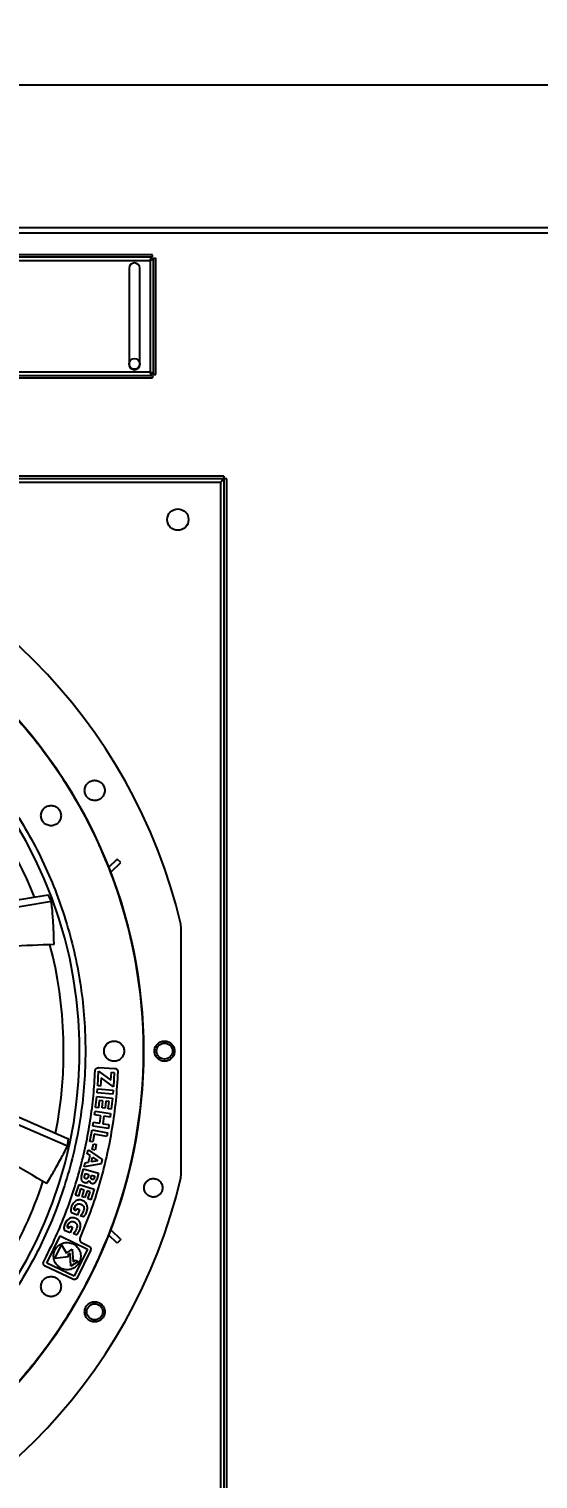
# Model space of a CAD drawing. Header units: inches. Extents: x 1229 to 1453, y -1023 to -720.
# Drawn here: x 1270.7 to 1282.63, y -815.28 to -781.34 of the extents above; entities that cross this region are included whole.
import ezdxf

# ---------------------------------------------------------------- set-up
doc = ezdxf.new("R2010")
doc.units = ezdxf.units.IN
doc.header["$MEASUREMENT"] = 0
doc.header["$PDSIZE"] = -1
doc.dimstyles.new('RAE Solutions', dxfattribs={"dimtxt": 2, "dimasz": 1.5, "dimexe": 0.5, "dimexo": 0.5, "dimgap": 0.5, "dimtad": 0, "dimtih": 1, "dimtoh": 1, "dimdec": 3, "dimrnd": 0.125, "dimzin": 1, "dimdsep": 46, "dimlunit": 5, "dimtxsty": 'Standard', "dimcen": 0.09, "dimadec": 0, "dimazin": 0, "dimtfac": 1, "dimtdec": 3, "dimtofl": 0, "dimtmove": 0, "dimatfit": 3, "dimfxl": 1, "dimtolj": 1, "dimtzin": 1, "dimarcsym": 0})

# ---------------------------------------------------------------- blocks, each defined once
blk = doc.blocks.new('*D268')
at = {"color": 0, "lineweight": -2, "transparency": 16777216}
for p, q in [((1238.674, -786.764), (1238.674, -782.148)), ((1284.736, -786.764), (1284.736, -782.148)), ((1240.174, -782.648), (1259.538, -782.648)), ((1283.236, -782.648), (1263.872, -782.648))]:
    blk.add_line(p, q, dxfattribs=at)
at = {"color": 0, "transparency": 16777216}
for points in [[(1240.174, -782.398), (1240.174, -782.898), (1238.674, -782.648)], [(1283.236, -782.398), (1283.236, -782.898), (1284.736, -782.648)]]:
    blk.add_solid(points, dxfattribs=at)
at = {"layer": 'Defpoints', "color": 0, "transparency": 16777216}
for p in [(1284.736, -782.648), (1238.674, -787.264), (1284.736, -787.264)]:
    blk.add_point(p, dxfattribs=at)
at = {"color": 0, "transparency": 16777216, "insert": (1261.705, -782.648), "char_height": 2, "attachment_point": 5}
blk.add_mtext('\\A1;46', dxfattribs=at)

msp = doc.modelspace()

# ---------------------------------------------------------------- linework, layer by layer
at = {"color": 18, "linetype": 'Continuous', "lineweight": 25, "true_color": 0x000000}
for p, q in [((1239.6739, -785.9825), (1328.6739, -785.9825)), ((1328.6739, -786.1155), (1239.6739, -786.1155)), ((1273.596, -786.6239), (1249.7517, -786.6239)), ((1273.596, -786.6739), (1249.7517, -786.6739)), ((1273.596, -786.6739), (1273.596, -786.6239)), ((1273.6239, -786.7017), (1273.6739, -786.7017)), ((1273.6239, -789.421), (1273.6239, -786.7017)), ((1273.6739, -789.421), (1273.6739, -786.7017)), ((1249.8069, -786.7569), (1273.5409, -786.7569)), ((1273.0489, -786.9364), (1273.0489, -789.1864)), ((1273.2989, -789.1864), (1273.2989, -786.9364)), ((1273.5409, -786.7569), (1273.5409, -789.3659)), ((1249.7517, -789.4489), (1273.596, -789.4489)), ((1273.5409, -789.3659), (1249.8069, -789.3659)), ((1273.596, -789.4489), (1273.596, -789.4989)), ((1273.6239, -789.421), (1273.6739, -789.421)), ((1249.7517, -789.4989), (1273.596, -789.4989)), ((1275.2665, -791.7987), (1248.2607, -791.7987)), ((1275.2665, -791.7987), (1275.2665, -791.8617)), ((1275.2665, -791.8617), (1248.2607, -791.8617)), ((1248.3366, -791.9447), (1275.1906, -791.9447)), ((1275.1906, -791.9447), (1275.1906, -819.1947)), ((1275.3366, -791.8687), (1275.2736, -791.8687)), ((1275.2736, -819.2706), (1275.2736, -791.8687)), ((1275.3366, -819.2706), (1275.3366, -791.8687)), ((1272.7668, -800.7656), (1272.5694, -800.963)), ((1272.6162, -801.0833), (1272.852, -800.8475)), ((1272.852, -800.8475), (1272.7668, -800.7656)), ((1271.2307, -801.7608), (1271.1553, -801.6059)), ((1271.2307, -801.7608), (1269.6038, -802.0277)), ((1274.2723, -802.3832), (1274.2618, -802.2929)), ((1274.2724, -805.2608), (1274.2723, -802.3832)), ((1274.2723, -808.1384), (1274.2724, -805.2608)), ((1272.3135, -806.0736), (1272.3343, -805.7284)), ((1272.3343, -805.7284), (1272.623, -805.9421)), ((1272.3364, -805.6475), (1272.7101, -805.6638)), ((1272.623, -805.9421), (1272.6343, -805.7538)), ((1272.6343, -805.7538), (1272.7017, -805.7579)), ((1272.7017, -805.7579), (1272.6814, -806.0957)), ((1272.3807, -806.0776), (1272.3135, -806.0736)), ((1272.3924, -805.8835), (1272.3807, -806.0776)), ((1272.6814, -806.0957), (1272.3924, -805.8835)), ((1272.2616, -806.5837), (1272.291, -806.3224)), ((1272.291, -806.3224), (1272.6572, -806.3636)), ((1272.2988, -806.2333), (1272.3065, -806.1453)), ((1272.6659, -806.2654), (1272.2988, -806.2333)), ((1272.3065, -806.1453), (1272.6736, -806.1773)), ((1272.348, -806.4177), (1272.3285, -806.5913)), ((1272.4363, -806.4277), (1272.348, -806.4177)), ((1272.4181, -806.5897), (1272.4363, -806.4277)), ((1272.5032, -806.4352), (1272.4849, -806.5972)), ((1272.5802, -806.4438), (1272.5032, -806.4352)), ((1272.6572, -806.3636), (1272.6283, -806.621)), ((1272.6736, -806.1773), (1272.6659, -806.2654)), ((1272.2391, -806.75), (1272.2521, -806.6626)), ((1272.3865, -806.772), (1272.2391, -806.75)), ((1272.2521, -806.6626), (1272.6166, -806.7171)), ((1272.3285, -806.5913), (1272.2616, -806.5837)), ((1272.3601, -806.9487), (1272.3865, -806.772)), ((1272.4849, -806.5972), (1272.4181, -806.5897)), ((1272.5612, -806.6134), (1272.5802, -806.4438)), ((1272.6283, -806.621), (1272.5612, -806.6134)), ((1272.6166, -806.7171), (1272.6035, -806.8045)), ((1271.6058, -807.4832), (1270.0938, -806.8286)), ((1272.1327, -807.374), (1272.1831, -807.1068)), ((1272.1831, -807.1068), (1272.5452, -807.1751)), ((1272.1996, -807.014), (1272.2127, -806.9266)), ((1272.5641, -807.0685), (1272.1996, -807.014)), ((1272.2127, -806.9266), (1272.3601, -806.9487)), ((1272.4567, -806.7825), (1272.4303, -806.9591)), ((1272.4303, -806.9591), (1272.5771, -806.9811)), ((1272.6035, -806.8045), (1272.4567, -806.7825)), ((1272.5771, -806.9811), (1272.5641, -807.0685)), ((1271.6058, -807.4832), (1271.6261, -807.3121)), ((1272.1988, -807.3865), (1272.1327, -807.374)), ((1272.1831, -807.5641), (1272.2114, -807.4307)), ((1272.2328, -807.2061), (1272.1988, -807.3865)), ((1272.2114, -807.4307), (1272.2814, -807.4456)), ((1272.5288, -807.262), (1272.2328, -807.2061)), ((1272.2814, -807.4456), (1272.253, -807.579)), ((1272.5452, -807.1751), (1272.5288, -807.262)), ((1272.0697, -807.6632), (1272.0919, -807.5717)), ((1272.1337, -807.7061), (1272.0697, -807.6632)), ((1272.0919, -807.5717), (1272.4162, -807.798)), ((1272.0961, -807.8615), (1272.1337, -807.7061)), ((1272.1649, -807.851), (1272.1907, -807.744)), ((1272.253, -807.579), (1272.1831, -807.5641)), ((1272.1907, -807.744), (1272.3181, -807.8289)), ((1271.9344, -808.1859), (1271.9817, -808.0184)), ((1271.9817, -808.0184), (1272.3363, -808.1186)), ((1271.9966, -807.9658), (1272.0191, -807.8727)), ((1272.3919, -807.8985), (1271.9966, -807.9658)), ((1272.0086, -808.1707), (1272.0224, -808.1217)), ((1272.0191, -807.8727), (1272.0961, -807.8615)), ((1272.0224, -808.1217), (1272.1064, -808.1454)), ((1272.3181, -807.8289), (1272.1649, -807.851)), ((1272.3363, -808.1186), (1272.2944, -808.2671)), ((1272.4162, -807.798), (1272.3919, -807.8985)), ((1271.7973, -808.6322), (1271.8773, -808.3817)), ((1271.8773, -808.3817), (1272.2284, -808.4938)), ((1271.9727, -808.323), (1272.0041, -808.3369)), ((1272.1064, -808.1454), (1272.0893, -808.2061)), ((1272.1584, -808.2089), (1272.1712, -808.1637)), ((1272.1712, -808.1637), (1272.2473, -808.1853)), ((1272.2473, -808.1853), (1272.2345, -808.2304)), ((1272.2714, -808.3175), (1272.2944, -808.2671)), ((1274.2618, -808.2287), (1274.2723, -808.1384)), ((1271.803, -808.7655), (1271.7437, -808.8161)), ((1271.8614, -808.6527), (1271.7973, -808.6322)), ((1271.9145, -808.4863), (1271.8614, -808.6527)), ((1271.9992, -808.5134), (1271.9145, -808.4863)), ((1271.9496, -808.6687), (1271.9992, -808.5134)), ((1272.0137, -808.6891), (1271.9496, -808.6687)), ((1272.0633, -808.5338), (1272.0137, -808.6891)), ((1272.1372, -808.5574), (1272.0633, -808.5338)), ((1272.0852, -808.72), (1272.1372, -808.5574)), ((1272.1496, -808.7405), (1272.0852, -808.72)), ((1272.2284, -808.4938), (1272.1496, -808.7405)), ((1271.7019, -808.8917), (1271.6854, -808.978)), ((1271.8393, -809.1001), (1271.6972, -809.0492)), ((1271.7437, -808.8161), (1271.7019, -808.8917)), ((1271.7648, -808.9795), (1271.7654, -808.947)), ((1271.7648, -808.9795), (1271.8055, -808.9941)), ((1271.7654, -808.947), (1271.7724, -808.9192)), ((1271.8055, -808.9941), (1271.8233, -808.9447)), ((1271.8233, -808.9447), (1271.8868, -808.9675)), ((1271.8868, -808.9675), (1271.8393, -809.1001)), ((1271.9805, -809.143), (1271.9048, -809.1158)), ((1271.544, -809.3013), (1271.5239, -809.3868)), ((1271.6726, -809.5152), (1271.5328, -809.4584)), ((1271.5889, -809.2275), (1271.544, -809.3013)), ((1271.6502, -809.1794), (1271.5889, -809.2275)), ((1271.6032, -809.3916), (1271.6052, -809.3592)), ((1271.6032, -809.3916), (1271.6433, -809.4079)), ((1271.6052, -809.3592), (1271.6133, -809.3317)), ((1271.6433, -809.4079), (1271.6631, -809.3593)), ((1271.6631, -809.3593), (1271.7256, -809.3847)), ((1271.7256, -809.3847), (1271.6726, -809.5152)), ((1272.6162, -809.4383), (1272.852, -809.6741)), ((1271.1254, -810.2234), (1271.4338, -809.5854)), ((1271.3082, -810.1148), (1271.4623, -809.7961)), ((1271.4338, -809.5854), (1272.0719, -809.8938)), ((1271.4623, -809.7961), (1271.5794, -809.9896)), ((1271.812, -809.5638), (1271.7375, -809.5336)), ((1271.9363, -809.7413), (1272.1063, -809.8224)), ((1272.7668, -809.756), (1272.5694, -809.5586)), ((1272.852, -809.6741), (1272.7668, -809.756)), ((1271.6305, -810.074), (1271.3082, -810.1148)), ((1271.5794, -809.9896), (1271.7164, -809.897)), ((1271.6671, -809.9982), (1271.6087, -810.0377)), ((1271.6087, -810.0377), (1271.6305, -810.074)), ((1271.6882, -810.2945), (1271.6671, -809.9982)), ((1271.7164, -809.897), (1271.7374, -810.1926)), ((1271.7374, -810.1926), (1271.7951, -810.1536)), ((1272.0719, -809.8938), (1271.7634, -810.5318)), ((1271.7951, -810.1536), (1271.8543, -810.1822)), ((1272.1443, -809.9256), (1271.8338, -810.568)), ((1271.7301, -810.6026), (1271.0847, -810.2948)), ((1271.7634, -810.5318), (1271.1254, -810.2234)), ((1271.8543, -810.1822), (1271.6882, -810.2945))]:
    msp.add_line(p, q, dxfattribs=at)
for centre, radius in [((1273.1739, -789.1737), 0.125), ((1274.1906, -792.8197), 0.25), ((1261.6739, -805.2608), 11.7126), ((1273.8786, -805.2608), 0.1875), ((1272.2435, -811.3632), 0.1875)]:
    msp.add_circle(centre, radius, dxfattribs=at)
for centre, radius, start, end in [((1273.1739, -786.9364), 0.125, 0, 180), ((1273.1739, -789.1864), 0.125, 180, 0), ((1261.6739, -805.2608), 12.9331, 13.26667, 76.73333), ((1261.6739, -805.2608), 11.7147, 21.53134, 44.20264), ((1261.6739, -805.2608), 10.2157, 314.3624, 43.03697), ((1261.6739, -805.2608), 9.8425, 21.47517, 43.01243), ((1261.6739, -805.2608), 11.7147, 339.09994, 20.90006), ((1261.6739, -805.2608), 9.8425, 348.7557, 14.65988), ((1261.6739, -805.2608), 12.9331, 283.26667, 346.73333), ((1261.6739, -805.2608), 9.8425, 316.0273, 341.93053), ((1261.6739, -805.2608), 11.7147, 315.79736, 338.46866)]:
    msp.add_arc(centre, radius, start, end, dxfattribs=at)
for points, knots in [([(1273.5409, -786.7569), (1273.5451, -786.7467), (1273.5537, -786.7265), (1273.5666, -786.7001), (1273.5795, -786.6813), (1273.5893, -786.6744), (1273.5948, -786.674), (1273.596, -786.6739)], [0, 0, 0, 0, 0.2332176, 0.4664862, 0.6997632, 0.9330417, 1, 1, 1, 1]), ([(1273.6239, -786.7017), (1273.6228, -786.706), (1273.6206, -786.7146), (1273.6038, -786.7274), (1273.5794, -786.7403), (1273.5567, -786.7501), (1273.5438, -786.7556), (1273.5409, -786.7569)], [0, 0, 0, 0, 0.2332229, 0.4664916, 0.6997641, 0.9330449, 1, 1, 1, 1]), ([(1273.596, -789.4489), (1273.5917, -789.4478), (1273.5831, -789.4456), (1273.5703, -789.4288), (1273.5574, -789.4045), (1273.5476, -789.3817), (1273.5421, -789.3688), (1273.5409, -789.3659)], [0, 0, 0, 0, 0.2332229, 0.4664903, 0.6997614, 0.9330409, 1, 1, 1, 1]), ([(1273.5409, -789.3659), (1273.551, -789.3702), (1273.5713, -789.3787), (1273.5977, -789.3916), (1273.6164, -789.4045), (1273.6233, -789.4143), (1273.6238, -789.4198), (1273.6239, -789.421)], [0, 0, 0, 0, 0.233225, 0.4664945, 0.6997631, 0.9330447, 1, 1, 1, 1]), ([(1275.2665, -791.8617), (1275.2661, -791.8621), (1275.2653, -791.8629), (1275.261, -791.8689), (1275.2545, -791.8775), (1275.2429, -791.8911), (1275.2212, -791.9131), (1275.202, -791.9329), (1275.1906, -791.9447)], [0, 0, 0, 0, 0.1202754, 0.2365964, 0.3512753, 0.4667359, 0.683958, 1, 1, 1, 1]), ([(1275.1906, -791.9447), (1275.2034, -791.9323), (1275.2241, -791.9123), (1275.2484, -791.8884), (1275.2643, -791.8756), (1275.2725, -791.8699), (1275.2733, -791.8691), (1275.2736, -791.8687)], [0, 0, 0, 0, 0.3427326, 0.5568104, 0.7264845, 0.8967102, 1, 1, 1, 1]), ([(1249.9643, -805.2608), (1249.9692, -805.0053), (1249.9788, -804.4944), (1250.0568, -803.7313), (1250.181, -802.9748), (1250.3553, -802.228), (1250.5778, -801.4942), (1250.8479, -800.7766), (1251.1644, -800.0781), (1251.5259, -799.4019), (1251.9308, -798.7507), (1252.3774, -798.1274), (1252.8639, -797.5347), (1253.3881, -796.975), (1253.9477, -796.4508), (1254.5405, -795.9644), (1255.1637, -795.5177), (1255.8149, -795.1128), (1256.4912, -794.7513), (1257.1896, -794.4349), (1257.9073, -794.1648), (1258.641, -793.9422), (1259.3878, -793.7681), (1260.1444, -793.6432), (1260.9075, -793.568), (1261.6739, -793.5429), (1262.4402, -793.568), (1263.2033, -793.6432), (1263.9599, -793.7681), (1264.7067, -793.9422), (1265.4404, -794.1648), (1266.1581, -794.4349), (1266.8565, -794.7513), (1267.5328, -795.1128), (1268.184, -795.5177), (1268.8073, -795.9644), (1269.4, -796.4508), (1269.9597, -796.975), (1270.4838, -797.5347), (1270.9703, -798.1274), (1271.4169, -798.7507), (1271.8218, -799.4019), (1272.1833, -800.0781), (1272.4998, -800.7766), (1272.7699, -801.4942), (1272.9924, -802.228), (1273.1667, -802.9748), (1273.2909, -803.7313), (1273.3689, -804.4944), (1273.3786, -805.0053), (1273.3834, -805.2608)], [0, 0, 0, 0, 0.0208333, 0.0416667, 0.0625, 0.0833333, 0.1041667, 0.125, 0.1458333, 0.1666667, 0.1875, 0.2083334, 0.2291667, 0.25, 0.2708334, 0.2916666, 0.3125, 0.3333333, 0.3541667, 0.375, 0.3958333, 0.4166666, 0.4375001, 0.4583333, 0.4791667, 0.5, 0.5208333, 0.5416667, 0.5625, 0.5833334, 0.6041667, 0.625, 0.6458334, 0.6666667, 0.6875, 0.7083334, 0.7291667, 0.75, 0.7708333, 0.7916667, 0.8125, 0.8333333, 0.8541667, 0.875, 0.8958333, 0.9166667, 0.9375, 0.9583333, 0.9791667, 1, 1, 1, 1]), ([(1269.4026, -798.3736), (1269.5658, -798.5646), (1269.8921, -798.9467), (1270.3271, -799.563), (1270.7192, -800.2068), (1271.0626, -800.8782), (1271.3566, -801.5725), (1271.5991, -802.2865), (1271.7893, -803.0162), (1271.9249, -803.7577), (1272.0102, -804.5073), (1272.0208, -805.0096), (1272.0261, -805.2608)], [0, 0, 0, 0, 0.1, 0.1999999, 0.3, 0.4, 0.5, 0.6, 0.7, 0.8, 0.9, 1, 1, 1, 1]), ([(1272.0072, -799.1584), (1272.0107, -799.1279), (1272.0176, -799.0668), (1272.0712, -798.9886), (1272.1484, -798.9354), (1272.2413, -798.916), (1272.3349, -798.9338), (1272.4137, -798.9863), (1272.4689, -799.0652), (1272.4761, -799.1273), (1272.4797, -799.1584)], [0, 0, 0, 0, 0.1236678, 0.246955, 0.3715494, 0.4972579, 0.622959, 0.7486425, 0.8743191, 1, 1, 1, 1]), ([(1272.4797, -799.1584), (1272.4761, -799.1896), (1272.4689, -799.2519), (1272.4135, -799.3308), (1272.3346, -799.3831), (1272.2416, -799.4008), (1272.1494, -799.3817), (1272.072, -799.3292), (1272.0178, -799.2508), (1272.0108, -799.1892), (1272.0072, -799.1584)], [0, 0, 0, 0, 0.1258787, 0.2517706, 0.3776737, 0.5027418, 0.6267389, 0.7509527, 0.8756046, 1, 1, 1, 1]), ([(1270.9844, -799.749), (1270.9879, -799.7181), (1270.995, -799.6562), (1271.0496, -799.5776), (1271.1277, -799.5251), (1271.2206, -799.5066), (1271.3135, -799.5251), (1271.3915, -799.5776), (1271.4462, -799.6562), (1271.4533, -799.7181), (1271.4568, -799.749)], [0, 0, 0, 0, 0.12500056, 0.25000043, 0.37499897, 0.50000156, 0.62500103, 0.74999957, 0.87499944, 1, 1, 1, 1]), ([(1271.4568, -799.749), (1271.4533, -799.7799), (1271.4462, -799.8417), (1271.3915, -799.9204), (1271.3135, -799.9729), (1271.2206, -799.9914), (1271.1277, -799.9729), (1271.0496, -799.9204), (1270.995, -799.8417), (1270.9879, -799.7799), (1270.9844, -799.749)], [0, 0, 0, 0, 0.12500056, 0.25000043, 0.37499897, 0.49999844, 0.62500103, 0.74999957, 0.87499944, 1, 1, 1, 1]), ([(1269.5364, -801.8657), (1269.5656, -801.8609), (1270.1063, -801.7726), (1270.6453, -801.687), (1271.1553, -801.6059)], [0, 0, 0, 0, 0.0539152, 1, 1, 1, 1]), ([(1271.2913, -802.7666), (1271.2904, -802.7082), (1271.2885, -802.5955), (1271.2824, -802.4324), (1271.2739, -802.268), (1271.2624, -802.1004), (1271.248, -801.9281), (1271.2364, -801.8158), (1271.2307, -801.7608)], [0, 0, 0, 0, 0.173712, 0.3354176, 0.48507629, 0.66326683, 0.83491621, 1, 1, 1, 1]), ([(1271.2913, -802.7666), (1270.9526, -802.7773), (1270.4862, -802.792), (1270.0223, -802.8391), (1269.8953, -802.852)], [0, 0, 0, 0, 0.7262285, 1, 1, 1, 1]), ([(1272.4613, -805.2608), (1272.4648, -805.2299), (1272.4719, -805.168), (1272.5265, -805.0894), (1272.6046, -805.0369), (1272.6975, -805.0184), (1272.7903, -805.0369), (1272.8684, -805.0894), (1272.923, -805.168), (1272.9301, -805.2299), (1272.9337, -805.2608)], [0, 0, 0, 0, 0.1250003, 0.2500003, 0.3749989, 0.4999984, 0.6250011, 0.7499997, 0.8749997, 1, 1, 1, 1]), ([(1273.6424, -805.2608), (1273.6459, -805.2299), (1273.653, -805.1684), (1273.707, -805.0902), (1273.7842, -805.0376), (1273.8767, -805.0184), (1273.97, -805.0362), (1274.0488, -805.0886), (1274.104, -805.1675), (1274.1112, -805.2297), (1274.1148, -805.2608)], [0, 0, 0, 0, 0.1248118, 0.2487714, 0.3724205, 0.4972353, 0.6229443, 0.7486446, 0.8743275, 1, 1, 1, 1]), ([(1273.3834, -805.2608), (1273.3786, -805.5163), (1273.3689, -806.0272), (1273.2909, -806.7903), (1273.1667, -807.5468), (1272.9924, -808.2936), (1272.7699, -809.0274), (1272.4998, -809.745), (1272.1833, -810.4435), (1271.8218, -811.1197), (1271.4169, -811.7709), (1270.9703, -812.3942), (1270.4838, -812.9869), (1269.9597, -813.5466), (1269.4, -814.0708), (1268.8073, -814.5572), (1268.184, -815.0039), (1267.5328, -815.4088), (1266.8565, -815.7703), (1266.1581, -816.0867), (1265.4404, -816.3568), (1264.7067, -816.5794), (1263.9599, -816.7535), (1263.2033, -816.8784), (1262.4402, -816.9536), (1261.6739, -816.9787), (1260.9075, -816.9536), (1260.1444, -816.8784), (1259.3878, -816.7535), (1258.641, -816.5794), (1257.9073, -816.3568), (1257.1896, -816.0867), (1256.4912, -815.7702), (1255.8149, -815.4088), (1255.1637, -815.0039), (1254.5405, -814.5572), (1253.9477, -814.0708), (1253.3881, -813.5466), (1252.8639, -812.9869), (1252.3774, -812.3942), (1251.9308, -811.7709), (1251.5259, -811.1197), (1251.1644, -810.4435), (1250.8479, -809.745), (1250.5778, -809.0274), (1250.3553, -808.2936), (1250.181, -807.5468), (1250.0568, -806.7903), (1249.9788, -806.0272), (1249.9692, -805.5163), (1249.9643, -805.2608)], [0, 0, 0, 0, 0.0208333, 0.0416667, 0.0625, 0.0833333, 0.1041667, 0.125, 0.1458333, 0.1666667, 0.1875, 0.2083333, 0.2291667, 0.25, 0.2708333, 0.2916666, 0.3125, 0.3333333, 0.3541666, 0.375, 0.3958333, 0.4166666, 0.4375, 0.4583333, 0.4791667, 0.5, 0.5208333, 0.5416667, 0.5624999, 0.5833334, 0.6041667, 0.625, 0.6458333, 0.6666667, 0.6875, 0.7083334, 0.7291666, 0.75, 0.7708333, 0.7916666, 0.8125, 0.8333333, 0.8541667, 0.875, 0.8958333, 0.9166667, 0.9375, 0.9583333, 0.9791667, 1, 1, 1, 1]), ([(1272.0261, -805.2608), (1272.0208, -805.512), (1272.0102, -806.0143), (1271.9249, -806.7639), (1271.7893, -807.5054), (1271.5991, -808.2351), (1271.3566, -808.949), (1271.0626, -809.6434), (1270.7192, -810.3147), (1270.3271, -810.9586), (1269.8921, -811.5749), (1269.5658, -811.957), (1269.4026, -812.148)], [0, 0, 0, 0, 0.10000001, 0.20000001, 0.30000005, 0.40000004, 0.49999999, 0.59999998, 0.70000005, 0.80000007, 0.90000005, 1, 1, 1, 1]), ([(1272.9337, -805.2608), (1272.9301, -805.2917), (1272.923, -805.3535), (1272.8684, -805.4322), (1272.7903, -805.4847), (1272.6975, -805.5032), (1272.6046, -805.4847), (1272.5265, -805.4322), (1272.4719, -805.3535), (1272.4648, -805.2917), (1272.4613, -805.2608)], [0, 0, 0, 0, 0.1250003, 0.2500003, 0.3749989, 0.5000016, 0.6250011, 0.7499997, 0.8749997, 1, 1, 1, 1]), ([(1274.1148, -805.2608), (1274.1112, -805.2919), (1274.104, -805.3541), (1274.0488, -805.433), (1273.97, -805.4854), (1273.8767, -805.5032), (1273.7842, -805.484), (1273.7071, -805.4314), (1273.653, -805.3533), (1273.6459, -805.2917), (1273.6424, -805.2608)], [0, 0, 0, 0, 0.1256863, 0.2513821, 0.3770963, 0.5028119, 0.6275054, 0.751093, 0.8750863, 1, 1, 1, 1]), ([(1271.0489, -810.1871), (1271.1365, -810.0137), (1271.3118, -809.6669), (1271.5378, -809.1295), (1271.7361, -808.5813), (1271.9034, -808.0229), (1272.0399, -807.4562), (1272.1445, -806.8827), (1272.2197, -806.3045), (1272.2428, -805.9167), (1272.2543, -805.7228)], [0, 0, 0, 0, 0.1250001, 0.2500001, 0.375, 0.5, 0.625, 0.75, 0.875, 1, 1, 1, 1]), ([(1272.7853, -805.7459), (1272.7717, -805.9686), (1272.7445, -806.414), (1272.6528, -807.0773), (1272.5245, -807.7343), (1272.3554, -808.382), (1272.1505, -809.0196), (1271.982, -809.4327), (1271.8978, -809.6393)], [0, 0, 0, 0, 0.1666667, 0.3333333, 0.5, 0.6666667, 0.8333332, 1, 1, 1, 1]), ([(1272.2543, -805.7228), (1272.256, -805.7125), (1272.2592, -805.692), (1272.2785, -805.6668), (1272.3053, -805.6497), (1272.3261, -805.6483), (1272.3364, -805.6475)], [0, 0, 0, 0, 0.2499946, 0.4999976, 0.75, 1, 1, 1, 1]), ([(1272.7101, -805.6638), (1272.7203, -805.6655), (1272.7409, -805.6687), (1272.7661, -805.6881), (1272.7831, -805.7149), (1272.7846, -805.7356), (1272.7853, -805.7459)], [0, 0, 0, 0, 0.2499998, 0.4999981, 0.7500005, 1, 1, 1, 1]), ([(1270.1231, -806.6551), (1270.1505, -806.667), (1270.6533, -806.8851), (1271.1533, -807.1046), (1271.6261, -807.3121)], [0, 0, 0, 0, 0.054344, 1, 1, 1, 1]), ([(1271.1131, -808.3621), (1270.8223, -808.188), (1270.4229, -807.9487), (1270.008, -807.738), (1269.8951, -807.6806)], [0, 0, 0, 0, 0.7277419, 1, 1, 1, 1]), ([(1271.1131, -808.3621), (1271.1438, -808.3125), (1271.2032, -808.2167), (1271.2862, -808.0761), (1271.3679, -807.9332), (1271.4489, -807.7861), (1271.53, -807.6333), (1271.5809, -807.5325), (1271.6058, -807.4832)], [0, 0, 0, 0, 0.1737122, 0.3354178, 0.4850765, 0.6632671, 0.8349161, 1, 1, 1, 1]), ([(1271.9344, -808.1859), (1271.9314, -808.1975), (1271.9259, -808.2187), (1271.927, -808.2406), (1271.9276, -808.2505)], [0, 0, 0, 0, 0.5467998, 1, 1, 1, 1]), ([(1271.9276, -808.2505), (1271.929, -808.2589), (1271.9318, -808.2747), (1271.9396, -808.2886), (1271.9433, -808.295)], [0, 0, 0, 0, 0.5380935, 1, 1, 1, 1]), ([(1271.9433, -808.295), (1271.9475, -808.3006), (1271.9557, -808.3116), (1271.9671, -808.3192), (1271.9727, -808.323)], [0, 0, 0, 0, 0.5097691, 1, 1, 1, 1]), ([(1272.0054, -808.2242), (1272.0044, -808.2209), (1272.0024, -808.2135), (1272.0025, -808.1952), (1272.006, -808.181), (1272.0086, -808.1707)], [0, 0, 0, 0, 0.1913731, 0.417736, 1, 1, 1, 1]), ([(1272.0041, -808.3369), (1272.0145, -808.339), (1272.0354, -808.3432), (1272.0559, -808.337), (1272.0661, -808.3339)], [0, 0, 0, 0, 0.4994816, 1, 1, 1, 1]), ([(1272.0343, -808.2476), (1272.0308, -808.2465), (1272.0242, -808.2444), (1272.0158, -808.2392), (1272.0092, -808.2325), (1272.0066, -808.227), (1272.0054, -808.2242)], [0, 0, 0, 0, 0.2803289, 0.5308512, 0.765229, 1, 1, 1, 1]), ([(1272.0683, -808.2414), (1272.0659, -808.2431), (1272.0612, -808.2464), (1272.0527, -808.249), (1272.0435, -808.2495), (1272.0374, -808.2482), (1272.0343, -808.2476)], [0, 0, 0, 0, 0.24471167, 0.48287325, 0.72999598, 1, 1, 1, 1]), ([(1272.0661, -808.3339), (1272.0757, -808.3287), (1272.0966, -808.3175), (1272.1094, -808.2976), (1272.1163, -808.2869)], [0, 0, 0, 0, 0.46414611, 1, 1, 1, 1]), ([(1272.0893, -808.2061), (1272.087, -808.2133), (1272.0826, -808.2267), (1272.0728, -808.2367), (1272.0683, -808.2414)], [0, 0, 0, 0, 0.54013367, 1, 1, 1, 1]), ([(1272.1163, -808.2869), (1272.1185, -808.2956), (1272.1225, -808.312), (1272.1355, -808.3325), (1272.1527, -808.3474), (1272.1663, -808.3525), (1272.1733, -808.3551)], [0, 0, 0, 0, 0.2841584, 0.5380658, 0.763517, 1, 1, 1, 1]), ([(1272.1613, -808.2464), (1272.16, -808.2439), (1272.1573, -808.2389), (1272.1552, -808.226), (1272.1571, -808.216), (1272.1584, -808.2089)], [0, 0, 0, 0, 0.2142756, 0.4452135, 1, 1, 1, 1]), ([(1272.1845, -808.264), (1272.1799, -808.2622), (1272.1705, -808.2585), (1272.1644, -808.2505), (1272.1613, -808.2464)], [0, 0, 0, 0, 0.4914978, 1, 1, 1, 1]), ([(1272.1733, -808.3551), (1272.1786, -808.3563), (1272.1893, -808.3588), (1272.2128, -808.3579), (1272.2291, -808.3508), (1272.2403, -808.3459)], [0, 0, 0, 0, 0.2365317, 0.4755711, 1, 1, 1, 1]), ([(1272.2133, -808.2609), (1272.2086, -808.2628), (1272.1993, -808.2666), (1272.1894, -808.2649), (1272.1845, -808.264)], [0, 0, 0, 0, 0.50574, 1, 1, 1, 1]), ([(1272.2345, -808.2304), (1272.2322, -808.2372), (1272.2288, -808.2466), (1272.2204, -808.2565), (1272.2156, -808.2595), (1272.2133, -808.2609)], [0, 0, 0, 0, 0.5562231, 0.7866078, 1, 1, 1, 1]), ([(1272.2403, -808.3459), (1272.246, -808.3423), (1272.258, -808.3347), (1272.2668, -808.3235), (1272.2714, -808.3175)], [0, 0, 0, 0, 0.4726028, 1, 1, 1, 1]), ([(1273.3983, -808.4604), (1273.4015, -808.4321), (1273.408, -808.3756), (1273.4577, -808.3038), (1273.5286, -808.2556), (1273.6133, -808.2382), (1273.6987, -808.2545), (1273.7709, -808.3026), (1273.8215, -808.3749), (1273.8281, -808.4319), (1273.8314, -808.4604)], [0, 0, 0, 0, 0.1247761, 0.2492681, 0.3731868, 0.4974528, 0.6229639, 0.7486573, 0.8743365, 1, 1, 1, 1]), ([(1273.8314, -808.4604), (1273.8281, -808.4889), (1273.8215, -808.5458), (1273.7709, -808.6181), (1273.6987, -808.6662), (1273.6131, -808.6826), (1273.5281, -808.6649), (1273.4573, -808.6165), (1273.408, -808.5449), (1273.4015, -808.4886), (1273.3983, -808.4604)], [0, 0, 0, 0, 0.1256207, 0.2512443, 0.3768827, 0.5025359, 0.6279122, 0.7518756, 0.8754947, 1, 1, 1, 1]), ([(1271.9504, -808.7551), (1271.9376, -808.7512), (1271.9127, -808.7436), (1271.8741, -808.7423), (1271.8368, -808.7488), (1271.8144, -808.7599), (1271.803, -808.7655)], [0, 0, 0, 0, 0.2634457, 0.5098828, 0.7511869, 1, 1, 1, 1]), ([(1272.0599, -808.8574), (1272.0545, -808.8458), (1272.0438, -808.8227), (1272.0186, -808.7938), (1271.9874, -808.7703), (1271.963, -808.7603), (1271.9504, -808.7551)], [0, 0, 0, 0, 0.2486275, 0.4900013, 0.7365508, 1, 1, 1, 1]), ([(1271.6854, -808.978), (1271.6852, -808.9914), (1271.685, -809.0159), (1271.6934, -809.0389), (1271.6972, -809.0492)], [0, 0, 0, 0, 0.5505471, 1, 1, 1, 1]), ([(1271.7724, -808.9192), (1271.7793, -808.9036), (1271.7893, -808.8808), (1271.8118, -808.8572), (1271.8247, -808.8491), (1271.831, -808.845)], [0, 0, 0, 0, 0.5269166, 0.7659703, 1, 1, 1, 1]), ([(1271.831, -808.845), (1271.8377, -808.8419), (1271.8507, -808.8358), (1271.8802, -808.8305), (1271.902, -808.8358), (1271.9168, -808.8394)], [0, 0, 0, 0, 0.2477257, 0.4895993, 1, 1, 1, 1]), ([(1271.9818, -809.0016), (1271.9729, -809.022), (1271.9542, -809.0648), (1271.9217, -809.0983), (1271.9048, -809.1158)], [0, 0, 0, 0, 0.4782687, 1, 1, 1, 1]), ([(1271.9168, -808.8394), (1271.9299, -808.8453), (1271.9564, -808.8574), (1271.973, -808.8815), (1271.9814, -808.8938)], [0, 0, 0, 0, 0.490678, 1, 1, 1, 1]), ([(1271.9805, -809.143), (1271.9957, -809.1261), (1272.0283, -809.09), (1272.0463, -809.0448), (1272.0559, -809.0206)], [0, 0, 0, 0, 0.46563761, 1, 1, 1, 1]), ([(1271.9814, -808.8938), (1271.9848, -808.901), (1271.9919, -808.9159), (1271.9955, -808.9534), (1271.9875, -808.9817), (1271.9818, -809.0016)], [0, 0, 0, 0, 0.2144941, 0.4444935, 1, 1, 1, 1]), ([(1272.0559, -809.0206), (1272.064, -808.9922), (1272.0757, -808.9509), (1272.0721, -808.8948), (1272.0639, -808.8698), (1272.0599, -808.8574)], [0, 0, 0, 0, 0.5270945, 0.7661357, 1, 1, 1, 1]), ([(1271.5239, -809.3868), (1271.5232, -809.4003), (1271.522, -809.4247), (1271.5295, -809.448), (1271.5328, -809.4584)], [0, 0, 0, 0, 0.5505482, 1, 1, 1, 1]), ([(1271.6133, -809.3317), (1271.6209, -809.3163), (1271.6318, -809.294), (1271.6552, -809.2713), (1271.6684, -809.2638), (1271.6749, -809.26)], [0, 0, 0, 0, 0.5269202, 0.765962, 1, 1, 1, 1]), ([(1271.7979, -809.175), (1271.7852, -809.1706), (1271.7607, -809.1621), (1271.7222, -809.1591), (1271.6847, -809.1641), (1271.6618, -809.1743), (1271.6502, -809.1794)], [0, 0, 0, 0, 0.263448, 0.5098858, 0.751189, 1, 1, 1, 1]), ([(1271.6749, -809.26), (1271.6817, -809.2572), (1271.695, -809.2515), (1271.7246, -809.2475), (1271.7462, -809.2537), (1271.7609, -809.2579)], [0, 0, 0, 0, 0.2477305, 0.4895972, 1, 1, 1, 1]), ([(1271.8191, -809.4226), (1271.8094, -809.4427), (1271.7889, -809.4846), (1271.7551, -809.5168), (1271.7375, -809.5336)], [0, 0, 0, 0, 0.4782701, 1, 1, 1, 1]), ([(1271.7609, -809.2579), (1271.7737, -809.2644), (1271.7997, -809.2775), (1271.8152, -809.3023), (1271.8232, -809.3149)], [0, 0, 0, 0, 0.4906758, 1, 1, 1, 1]), ([(1271.903, -809.2818), (1271.8981, -809.2699), (1271.8884, -809.2465), (1271.8644, -809.2165), (1271.8342, -809.1917), (1271.8103, -809.1807), (1271.7979, -809.175)], [0, 0, 0, 0, 0.2486325, 0.4900052, 0.7365447, 1, 1, 1, 1]), ([(1271.812, -809.5638), (1271.8279, -809.5476), (1271.8619, -809.5129), (1271.8818, -809.4685), (1271.8924, -809.4447)], [0, 0, 0, 0, 0.465642, 1, 1, 1, 1]), ([(1271.8232, -809.3149), (1271.8263, -809.3222), (1271.8327, -809.3374), (1271.8348, -809.3751), (1271.8256, -809.4029), (1271.8191, -809.4226)], [0, 0, 0, 0, 0.2144989, 0.4444966, 1, 1, 1, 1]), ([(1271.8924, -809.4447), (1271.9016, -809.4167), (1271.9151, -809.3759), (1271.9137, -809.3197), (1271.9066, -809.2943), (1271.903, -809.2818)], [0, 0, 0, 0, 0.52709404, 0.76613569, 1, 1, 1, 1]), ([(1271.4599, -810.3456), (1271.4244, -810.3231), (1271.3535, -810.2782), (1271.2901, -810.1656), (1271.2721, -810.0399), (1271.3042, -809.9163), (1271.3812, -809.8143), (1271.4908, -809.7503), (1271.6184, -809.7302), (1271.6977, -809.7578), (1271.7373, -809.7717)], [0, 0, 0, 0, 0.1249989, 0.249999, 0.3749995, 0.4999997, 0.6250004, 0.7500004, 0.8750011, 1, 1, 1, 1]), ([(1271.7373, -809.7717), (1271.7728, -809.7942), (1271.8437, -809.8391), (1271.9072, -809.9516), (1271.9251, -810.0773), (1271.893, -810.2009), (1271.8161, -810.3029), (1271.7064, -810.3669), (1271.5788, -810.3871), (1271.4996, -810.3594), (1271.4599, -810.3456)], [0, 0, 0, 0, 0.1250004, 0.2500001, 0.3749999, 0.4999991, 0.6249992, 0.749999, 0.8749993, 1, 1, 1, 1]), ([(1271.8978, -809.6393), (1271.8949, -809.649), (1271.889, -809.6683), (1271.8949, -809.6987), (1271.9105, -809.7253), (1271.9277, -809.736), (1271.9363, -809.7413)], [0, 0, 0, 0, 0.25000063, 0.50000106, 0.74999905, 1, 1, 1, 1]), ([(1272.1063, -809.8224), (1272.115, -809.8278), (1272.1323, -809.8386), (1272.148, -809.8657), (1272.1536, -809.8964), (1272.1474, -809.9158), (1272.1443, -809.9256)], [0, 0, 0, 0, 0.2500103, 0.5000071, 0.750003, 1, 1, 1, 1]), ([(1271.0847, -810.2948), (1271.0801, -810.2922), (1271.0708, -810.2871), (1271.0592, -810.2761), (1271.0499, -810.2633), (1271.0434, -810.2487), (1271.0399, -810.2332), (1271.0396, -810.2173), (1271.0423, -810.2015), (1271.0467, -810.1919), (1271.0489, -810.1871)], [0, 0, 0, 0, 0.125001, 0.2500046, 0.3750042, 0.5000002, 0.6249979, 0.749999, 0.8749994, 1, 1, 1, 1]), ([(1270.9844, -810.7726), (1270.9879, -810.7417), (1270.995, -810.6799), (1271.0496, -810.6012), (1271.1277, -810.5487), (1271.2206, -810.5302), (1271.3135, -810.5487), (1271.3915, -810.6012), (1271.4462, -810.6799), (1271.4533, -810.7417), (1271.4568, -810.7726)], [0, 0, 0, 0, 0.12500056, 0.25000043, 0.37499897, 0.50000156, 0.62500103, 0.74999957, 0.87499944, 1, 1, 1, 1]), ([(1271.4568, -810.7726), (1271.4533, -810.8035), (1271.4462, -810.8654), (1271.3915, -810.944), (1271.3135, -810.9965), (1271.2206, -811.015), (1271.1277, -810.9965), (1271.0496, -810.944), (1270.995, -810.8654), (1270.9879, -810.8035), (1270.9844, -810.7726)], [0, 0, 0, 0, 0.12500056, 0.25000043, 0.37499897, 0.49999844, 0.62500103, 0.74999957, 0.87499944, 1, 1, 1, 1]), ([(1271.8338, -810.568), (1271.8281, -810.5764), (1271.8168, -810.5932), (1271.7895, -810.6079), (1271.7589, -810.6126), (1271.7397, -810.6059), (1271.7301, -810.6026)], [0, 0, 0, 0, 0.25, 0.4999954, 0.7500024, 1, 1, 1, 1]), ([(1272.0072, -811.3632), (1272.0107, -811.3324), (1272.0178, -811.2708), (1272.0719, -811.1925), (1272.1493, -811.1399), (1272.2415, -811.1208), (1272.3346, -811.1385), (1272.4135, -811.1907), (1272.4689, -811.2697), (1272.4761, -811.332), (1272.4797, -811.3632)], [0, 0, 0, 0, 0.1243396, 0.2489145, 0.3730924, 0.497137, 0.6223034, 0.7482131, 0.8741137, 1, 1, 1, 1]), ([(1272.4797, -811.3632), (1272.4761, -811.3943), (1272.4689, -811.4564), (1272.4137, -811.5354), (1272.3348, -811.5878), (1272.2412, -811.6056), (1272.1483, -811.5861), (1272.0711, -811.533), (1272.0176, -811.4548), (1272.0107, -811.3937), (1272.0072, -811.3632)], [0, 0, 0, 0, 0.1257103, 0.2514157, 0.3771319, 0.5028611, 0.6285804, 0.7530784, 0.8763105, 1, 1, 1, 1])]:
    msp.add_open_spline(points, degree=3, knots=knots, dxfattribs=at)

# ---------------------------------------------------------------- dimensions: what is measured, and where the dimension line sits
at = {"color": 18, "true_color": 0x000000}
dim = msp.add_linear_dim(base=(1284.736354293, -782.6478094493), p1=(1238.673854293, -787.2637972179), p2=(1284.736354293, -787.2637972179), dimstyle='RAE Solutions', dxfattribs=at)
dim.commit()
dim.dimension.update_dxf_attribs({"geometry": '*D268', "text_midpoint": (1261.705104293, -782.6478094493)})

doc.saveas('drawing.dxf')
